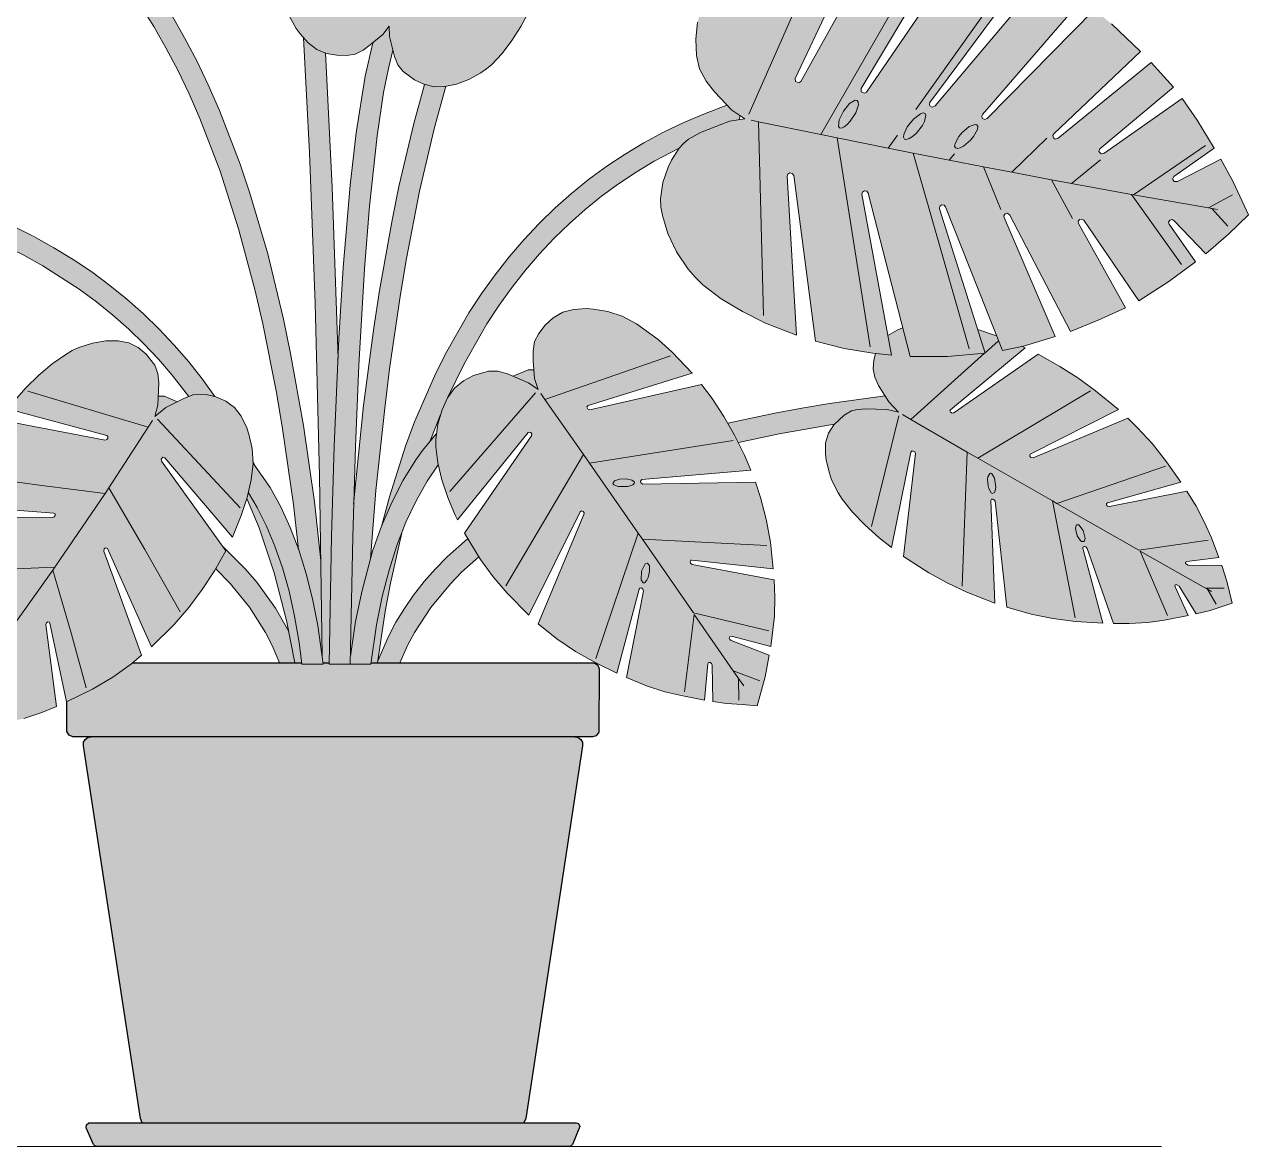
# Model space of a CAD drawing. Header units: millimetres. Extents: x -4 to 8794, y -6642 to 2653.
# Drawn here: x 463 to 1389, y 0 to 849 of the extents above; entities that cross this region are included whole.
import ezdxf

# ---------------------------------------------------------------- set-up
doc = ezdxf.new("R2010")
doc.units = ezdxf.units.MM
for name, color, linetype, lineweight, true_color in [('VEG-HOJAS', 117, 'Continuous', 18, 0x2e5e38), ('VEG-MACETA', 25, 'Continuous', 25, 0x745440), ('VEG-NERVIOS', 115, 'Continuous', 9, 0x528c5c), ('VEG-TEXTO', 47, 'Continuous', 18, 0x464646)]:
    doc.layers.add(name, color=color, linetype=linetype, lineweight=lineweight, true_color=true_color)
doc.layers.add('VEG-RELLENO', color=253, linetype='Continuous', true_color=0x96c896)

# ---------------------------------------------------------------- blocks, each defined once
blk = doc.blocks.new('VEG_Monstera_ALZADO')
at = {"layer": 'VEG-RELLENO', "true_color": 0x73ac6b}
h = blk.add_hatch(color=73, dxfattribs=at)
h.dxf.hatch_style = 1
h.paths.add_polyline_path([(131.4, 1094), (142, 1075.9), (147.2, 1065.1), (125.5, 1050.6), (124.8, 1049.7), (124.7, 1048.5), (125.5, 1047.7), (126.5, 1047.8), (149.8, 1059.4), (157.1, 1042.6), (163.1, 1024.1), (167.8, 1002.7), (170.7, 984.2), (104.7, 962.7), (103.6, 961), (104, 959.9), (105.2, 959.6), (171.6, 976.3), (172.3, 956.5), (171.6, 941.3), (168.6, 918.9), (163.8, 897.7), (159.4, 884.1), (155.5, 874), (73.7, 871), (72.6, 870.4), (72.2, 869.2), (72.6, 868.2), (73.5, 867.8), (151.6, 865.1), (142.2, 847.4), (135.4, 836.8), (127.9, 827), (120.1, 818.7), (116.1, 815.3), (111.9, 812.2), (102.8, 807.3), (93.5, 803.8), (84.6, 801.9), (76.5, 801.8), (68.8, 803.6), (61.6, 806.9), (53, 813.2), (49.1, 818.4), (46.6, 824.6), (42.7, 839.7), (42.5, 847.7), (37.7, 841.4), (28.2, 833.4), (22.8, 829.4), (16.8, 826.5), (10.4, 825.4), (3, 825.6), (-4.8, 827), (-12.2, 830), (-18.7, 834.9), (-24.9, 841.8), (-27.8, 845.8), (-32.8, 854.9), (-34.8, 859.8), (-37.6, 870.2), (-38.9, 881.9), (-38.5, 901.1), (-36.9, 914.3), (-33.7, 930.8), (30.1, 884.3), (31.5, 884.3), (32.4, 885.8), (31.9, 887), (-31.1, 940.6), (-23.3, 963.1), (-17, 976.7), (-9.5, 990.3), (3.5, 1010.1), (18.6, 1028.2), (60.1, 971), (61.8, 970.6), (62.6, 971.6), (62.4, 973.1), (24.4, 1034.1), (42.4, 1049.9), (60.4, 1063.3), (77.4, 1073.3), (93.1, 1080.5), (102.8, 1055.3), (103.6, 1054.5), (104.6, 1054.6), (105.4, 1055.5), (105.5, 1056.7), (98.9, 1083), (111.2, 1087.9)])
h.paths.add_polyline_path([(63.9, 966.6), (65.3, 961.5), (67.9, 957.7), (70.7, 955.3), (72.8, 955.3), (73.2, 956.2), (72.7, 959.4), (69.3, 965.2), (66.4, 967.5), (65.2, 967.8), (64.4, 967.5)], flags=0)
h.paths.add_polyline_path([(99.4, 960.4), (96.6, 961), (94.6, 960.8), (90.3, 959.5), (86.9, 957.5), (85.8, 955.4), (87.4, 954.2), (93.3, 954.7), (98.7, 957.6), (99.8, 959.6)], flags=0)
at = {"layer": 'VEG-RELLENO', "true_color": 0x8eb370}
h = blk.add_hatch(color=63, dxfattribs=at)
h.dxf.hatch_style = 1
h.paths.add_polyline_path([(-8.1, 370.9), (-11.7, 574.6), (-14.4, 667.8), (-17.8, 752.1), (-22.4, 838.8), (-15.5, 832.2), (-12.2, 830), (-5.7, 827.3), (-0.6, 725.7), (3.8, 596.2), (-0.5, 485.1), (-2.9, 366), (-7.5, 366)])
h.paths.add_polyline_path([(-29.1, 927.5), (-30.3, 940), (-12.8, 924.9), (-11.9, 914.8)])
h.paths.add_polyline_path([(-30.5, 942.5), (-37, 998.5), (-41.2, 1025.4), (-45.4, 1047.7), (-42.6, 1058.5), (-41.7, 1067.8), (-41.1, 1067.9), (-37.2, 1059.4), (-29, 1047.4), (-23.2, 1014.8), (-17.9, 974.7), (-26, 956.1)])
h = blk.add_hatch(color=63, dxfattribs=at)
h.dxf.hatch_style = 1
h.paths.add_polyline_path([(15.5, 484.7), (23.2, 560.5), (30.9, 619.3), (35.2, 647.4), (44.7, 700.8), (55.3, 750.5), (61.2, 774.1), (69.2, 803.4), (76.5, 801.8), (85.5, 802.1), (76.6, 770), (65.5, 722.8), (55.5, 671.8), (51, 644.9), (42.7, 588.3), (39.1, 558.6), (32.5, 496.3), (28.3, 444.6), (24.2, 430.1), (19.3, 408.8), (15.2, 386), (13.2, 371)])
h.paths.add_polyline_path([(92.3, 871.8), (98.3, 872), (109.7, 872.4), (107.5, 866.7), (90.6, 867.3)])
h.paths.add_polyline_path([(143.1, 969.3), (149, 977.3), (170.7, 984.2), (168.3, 1000.1), (177.9, 1009.8), (188.7, 1012.5), (195.5, 1015.8), (195.9, 1015.4), (196.3, 1014.9), (192.3, 1008.5), (187.8, 997.1), (176, 985), (167.8, 975.4)])
h = blk.add_hatch(color=63, dxfattribs=at)
h.dxf.hatch_style = 1
h.paths.add_polyline_path([(-26, 451.7), (-30, 485.6), (-38.1, 543), (-42.8, 570.4), (-53.1, 622.5), (-58.8, 647.3), (-71.4, 694.3), (-85.3, 737.8), (-100.7, 777.8), (-108.9, 796.5), (-117.4, 814.3), (-126.4, 831.2), (-135.6, 847.3), (-145.2, 862.5), (-155.2, 876.9), (-165.5, 890.4), (-176.1, 903), (-187, 914.7), (-198.4, 925.6), (-210, 935.7), (-226.9, 948.2), (-232.2, 957.6), (-237.3, 963.2), (-236.4, 964.7), (-229, 963.2), (-220.6, 963.3), (-200.1, 948.2), (-187.4, 937.3), (-175.5, 925.8), (-164, 913.4), (-152.9, 900.2), (-142.1, 886.1), (-131.8, 871.2), (-121.8, 855.4), (-112.3, 838.8), (-103.1, 821.3), (-94.3, 803), (-77.9, 764.1), (-62.9, 721.2), (-49.4, 675.3), (-37.5, 625.9), (-27, 573.1), (-18, 516.9), (-14.1, 487.5), (-9.1, 443.3), (-8.1, 370.9), (-11.5, 394.1), (-15.5, 414.3), (-20.3, 433.5)])
at = {"layer": 'VEG-RELLENO', "true_color": 0x669b5f}
h = blk.add_hatch(color=83, dxfattribs=at)
h.dxf.hatch_style = 1
h.paths.add_polyline_path([(673.7, 686.5), (660.5, 675.4), (636.6, 700.3), (635.1, 701.2), (633.3, 700.8), (632.3, 699.4), (632.7, 697.7), (652.6, 669.4), (632.4, 654.3), (609.7, 639.9), (568.2, 700.7), (566.6, 701.6), (564.8, 701.3), (563.8, 699.8), (564.1, 698.3), (599.7, 634.6), (579, 625.1), (558, 616.7), (512.3, 704.6), (510.5, 706), (508.7, 705.6), (507.7, 704.2), (507.9, 702.8), (546.5, 612.7), (522.4, 605.6), (506.5, 602.2), (463.6, 710.9), (462.6, 712.1), (460.8, 712.5), (459.3, 711.5), (459, 709.5), (493.5, 600.2), (464.9, 597.7), (436.7, 597.7), (405, 721.3), (403.9, 722.7), (402.1, 723.1), (400.6, 722.1), (400.3, 720.4), (422.7, 598.6), (408.4, 600.1), (386.7, 603.8), (365, 609.2), (348.6, 734.6), (347.5, 736.1), (345.7, 736.5), (344.2, 735.5), (343.8, 734.1), (350.7, 613.8), (327.3, 623), (309.9, 631.6), (293.8, 641.4), (279.9, 652), (274, 657.7), (268.8, 663.7), (259.9, 676.9), (253.3, 690.8), (249.3, 704.4), (248.2, 710.7), (247.9, 716.9), (249.6, 729.2), (253.7, 740.9), (256.2, 746.2), (261.9, 755.3), (265.2, 758.9), (269.1, 762.1), (278.1, 767.1), (300, 775.8), (311.7, 777.5), (301.7, 784.1), (288.8, 797.9), (282.3, 806), (277.3, 815.2), (275.1, 825.5), (274.6, 837.7), (275.9, 850.7), (279.6, 863.4), (282.5, 869.3), (286.1, 875), (295.5, 886.4), (301.1, 892), (313.6, 902.1), (320.5, 906.4), (327.7, 910.1), (343.3, 915.8), (360.9, 919.6), (379.6, 921.8), (403.8, 922.3), (349.7, 807.9), (349.9, 805.6), (352.4, 804.6), (354, 805.8), (418.6, 921.6), (438.9, 919.3), (449.4, 917.6), (467.2, 913.6), (399.6, 800.3), (399.6, 797.8), (402.1, 796.8), (403.6, 797.7), (480.4, 909.9), (500.9, 902.6), (511.3, 898.3), (526.7, 891.1), (451.7, 789.9), (451.4, 788.2), (451.7, 787.4), (453.3, 786.4), (455.6, 787.2), (538.2, 885.2), (551.7, 877.3), (566.4, 867.5), (491.5, 780.8), (491, 779.7), (491.3, 778), (492.9, 777), (495.1, 777.7), (576.2, 860.1), (589.1, 849.3), (611.1, 828.4), (545.4, 766.2), (544.7, 764.9), (545.1, 763.2), (546.6, 762.2), (548.7, 762.8), (619.1, 820.2), (635.9, 801.5), (580.3, 754.9), (579.5, 752.7), (581.4, 750.9), (583.2, 751.3), (642.6, 792.8), (653.9, 776.4), (666.8, 755.3), (636.4, 733.9), (635.4, 732.4), (635.5, 731.5), (636.5, 730.1), (639.1, 730.1), (671.8, 746.9), (681.2, 729.8), (692.8, 704.8)])
h.paths.add_polyline_path([(388.5, 786.4), (384.3, 780), (383, 776.8), (382.4, 771.9), (383.2, 770.7), (384.7, 770.5), (386.7, 771.4), (391.4, 775.7), (395.6, 782.1), (396.9, 785.3), (397.5, 790.2), (396.7, 791.4), (395.2, 791.6), (393.2, 790.8)], flags=0)
h.paths.add_polyline_path([(442, 779.6), (436.8, 774.4), (432.9, 768.3), (431.8, 763.5), (432.5, 762.2), (434, 761.9), (436.1, 762.5), (438.6, 764.1), (441.2, 766.4), (446, 772.4), (447.7, 775.5), (448.7, 780.3), (448, 781.5), (446.6, 781.9)], flags=0)
h.paths.add_polyline_path([(483.9, 772.9), (478.6, 769.5), (473.6, 764.2), (470.7, 758.8), (470.4, 756.8), (471, 755.5), (472.5, 755), (474.5, 755.5), (477.1, 756.8), (479.8, 758.8), (484.8, 764.2), (486.6, 767), (488, 771.6), (487.3, 772.9), (485.9, 773.3)], flags=0)
at = {"layer": 'VEG-RELLENO', "true_color": 0x8eb370}
h = blk.add_hatch(color=63, dxfattribs=at)
h.dxf.hatch_style = 1
h.paths.add_polyline_path([(-2.9, 365), (0.2, 507.8), (3.5, 591.9), (7.8, 665), (13, 727.3), (17.5, 766.7), (20.8, 789.6), (24.4, 809.8), (28.2, 827.3), (30.2, 835), (37.7, 841.4), (42.4, 847.6), (42.7, 839.7), (45.3, 829.3), (41.9, 815.6), (38.3, 797.3), (31.8, 752.3), (26.2, 696.2), (21.5, 628.9), (18.6, 571.2), (16.2, 507.3), (13.1, 365)])
h = blk.add_hatch(color=63, dxfattribs=at)
h.dxf.hatch_style = 1
h.paths.add_polyline_path([(36.7, 469.1), (48.5, 510.9), (54.9, 530), (68.9, 565.8), (84.9, 599.4), (93.8, 615.6), (102.8, 630.7), (112.5, 645.4), (122.8, 659.8), (133.2, 673), (144.3, 685.9), (155.9, 698.2), (167.9, 709.9), (180.7, 721.3), (193.6, 731.7), (207.1, 741.6), (221, 750.8), (235.1, 759.2), (250.2, 767.4), (265.5, 774.7), (281.3, 781.5), (297.9, 787.7), (303.5, 782.7), (308, 779.9), (307.4, 776.9), (302.2, 776.3), (297.5, 775), (282.7, 769.1), (273.5, 764.8), (265.2, 758.9), (261.9, 755.2), (243.1, 745.4), (229.4, 737.1), (216.1, 728.3), (203.2, 718.9), (190.8, 708.9), (178.9, 698.3), (167.4, 687.2), (156.3, 675.4), (145.7, 663), (135.5, 650), (125.8, 636.5), (107.6, 607.5), (99.2, 592.1), (84.5, 562.1), (73.4, 533.8), (62.7, 519.5), (53.2, 504.1), (44.4, 487.3)])
h.paths.add_polyline_path([(47.8, 447.2), (39.5, 404.8), (33.7, 366), (28.7, 366), (32.9, 394.6), (37.2, 416), (45.3, 445.6), (52, 464.3)])
h = blk.add_hatch(color=63, dxfattribs=at)
h.dxf.hatch_style = 1
h.paths.add_polyline_path([(-39.7, 416.3), (-50.1, 451.4), (-56, 468.1), (-65.1, 490.3), (-64, 494.5), (-57.4, 483.5), (-50.3, 469.4), (-43.9, 454.2), (-38.3, 437.8), (-33.3, 420.1), (-29.1, 401.3), (-25.7, 381.3), (-23.6, 366), (-29, 366), (-35.3, 398)])
h.paths.add_polyline_path([(-109.3, 567.6), (-121.6, 583.5), (-132.1, 595.6), (-143.1, 607.2), (-154.5, 618.3), (-166.5, 628.9), (-179, 639), (-192, 648.6), (-205.5, 657.7), (-234, 674.3), (-249, 681.9), (-264.6, 689), (-295.1, 700.8), (-299.7, 704.4), (-308.5, 708.8), (-327.4, 715.4), (-331.9, 716.4), (-337.3, 716.7), (-338, 719.2), (-331.8, 723.5), (-327.8, 727.7), (-292.2, 716.8), (-258.4, 703.7), (-242, 696.3), (-211.5, 680.1), (-196.7, 671), (-182.6, 661.6), (-169, 651.5), (-156, 641), (-143.5, 629.9), (-131.5, 618.3), (-120.1, 606.2), (-109.2, 593.6), (-99, 580.7), (-89.5, 567.5), (-99.4, 569.4), (-102.8, 569.3)])
at = {"layer": 'VEG-RELLENO', "true_color": 0x73ac6b}
h = blk.add_hatch(color=73, dxfattribs=at)
h.dxf.hatch_style = 1
h.paths.add_polyline_path([(305.9, 334.5), (287.5, 336.7), (286.8, 364.2), (286.4, 365.4), (285.3, 366.2), (284.2, 366.1), (283.6, 365.1), (281, 337.8), (264.6, 340.9), (251.2, 344.1), (237.2, 348.6), (222.2, 354.7), (234.9, 420.2), (234.5, 421.7), (233.5, 422.6), (232.3, 422.4), (231.8, 421.6), (214.7, 358), (198.8, 365.9), (183.4, 374.6), (169.4, 384.2), (155.3, 395.5), (189.9, 478.2), (190, 479.4), (189.2, 480.5), (188, 480.9), (187.1, 480.2), (148.1, 402), (131.7, 418.5), (121.2, 431), (111.6, 444.1), (99.4, 464), (150.3, 537.6), (150.5, 539), (149.7, 540.2), (148.5, 540.5), (147.7, 540.1), (94.3, 474), (92.5, 477.7), (86.9, 490.9), (82.3, 504.3), (79.2, 517.3), (77.8, 529.4), (77.9, 535.2), (79.4, 546.6), (82.5, 557.3), (86.7, 566.4), (91.9, 573.7), (98.7, 579.3), (106.4, 583.3), (117.7, 586.6), (124.8, 586.5), (132, 584.6), (148, 577.8), (155.2, 572.6), (152.6, 581.1), (151.5, 594.5), (151.5, 601.8), (152.6, 608.9), (155.7, 615.1), (160.5, 621.3), (166.6, 626.9), (173.8, 631.1), (182, 633.3), (191.8, 633.9), (197.1, 633.6), (208, 631.8), (218.8, 628.2), (229.6, 622.5), (246, 610.6), (256.7, 601), (271.9, 585), (193, 560.7), (192.1, 559.5), (193, 557.7), (194.4, 557.4), (278.9, 576.5), (286.8, 566), (295.8, 552.4), (303.9, 538.2), (311.3, 523.1), (316.2, 511.7), (233.6, 504.5), (232.6, 503.3), (232.9, 502), (234.5, 501.1), (319.6, 502.6), (323.5, 491), (327.9, 474.6), (331, 457.3), (333.2, 437), (271.6, 443.7), (270.7, 443.5), (270.2, 442.5), (270.5, 441.2), (271.8, 440.4), (333.8, 428.8), (334.4, 415.7), (334.1, 401.3), (331.2, 378.3), (301.5, 386), (299.9, 385.5), (299.9, 384.2), (301.2, 382.8), (330.1, 371.6), (327.1, 355.3), (321, 333.5)])
h.paths.add_polyline_path([(224.2, 504.8), (216.8, 504.9), (212.9, 503.5), (211.8, 501.6), (212.4, 500.7), (215.8, 499.3), (220.7, 499), (225.4, 499.8), (228, 501.5), (228.1, 502.5), (226.2, 504.2)], flags=0)
h.paths.add_polyline_path([(236.6, 427.1), (238.5, 430.4), (239.5, 435), (239.4, 439.2), (238, 441.4), (237.1, 441.5), (235.1, 439.4), (233.1, 432.8), (233.3, 428.6), (233.8, 427.2), (234.6, 426.4), (235.6, 426.4)], flags=0)
at = {"layer": 'VEG-RELLENO', "true_color": 0x5f9058}
h = blk.add_hatch(color=83, dxfattribs=at)
h.dxf.hatch_style = 1
h.paths.add_polyline_path([(667.2, 406.7), (653.1, 402.9), (640.2, 423.9), (638, 425.1), (637.1, 424.6), (637.2, 423.5), (647, 401.7), (629.3, 398.2), (616.5, 396.4), (602.6, 395.6), (590.5, 395.6), (570.6, 452.5), (569.6, 453.7), (568.3, 454), (567.4, 453.5), (567.4, 452.6), (582.6, 395.9), (561.8, 397.2), (544.7, 399.5), (528.3, 402.8), (510, 408), (501.1, 488.1), (500.6, 489.1), (499.4, 489.8), (498.2, 489.7), (497.7, 488.8), (500.7, 411.1), (480.1, 419.2), (465.3, 426.2), (451, 434), (431.7, 446.4), (440.7, 524.2), (440.2, 525.5), (439, 526.2), (437.8, 526.1), (437.3, 525.4), (422.7, 453.1), (413.4, 460.5), (402.7, 470.1), (393.2, 479.9), (385.4, 489.7), (382.2, 494.6), (379.6, 499.4), (375.6, 509.5), (373.3, 519.3), (372.6, 528.4), (373.6, 536.1), (376.8, 542.9), (381.4, 548.8), (389.5, 555.2), (395.6, 557.4), (402.6, 558), (419.3, 557.5), (427.8, 555.5), (421.8, 561.8), (414.7, 572.8), (411.2, 578.9), (409, 585.3), (408.8, 591.5), (410.6, 599.8), (422.7, 598.6), (419.9, 613.6), (426.8, 617.6), (431, 619.4), (436.7, 597.7), (464.9, 597.7), (493.5, 600.2), (487.9, 618), (502, 613.3), (506.5, 602.2), (521.3, 605.4), (523.7, 604.3), (467.2, 557.3), (466.9, 556), (468.5, 554.8), (469.8, 555), (533.6, 599.4), (550.1, 590.2), (563.7, 581.5), (577.1, 571.8), (590.2, 561.1), (594.4, 557.5), (527.6, 523.7), (527.2, 522.3), (528.1, 521.3), (529.9, 521.1), (601.5, 551), (608.9, 543.8), (620.2, 531.6), (630.8, 518.1), (641.7, 502.6), (586, 486.9), (585.3, 486.4), (585.3, 485.4), (586.2, 484.4), (587.7, 484.1), (646.1, 495.9), (653.1, 484.4), (659.6, 472.2), (664.7, 460.5), (670.3, 445.5), (646, 442.6), (645.1, 442.1), (645.1, 441), (647.2, 439.8), (672.5, 439.6), (676.3, 427.7), (680.4, 411)])
h.paths.add_polyline_path([(501.3, 496.6), (501.5, 501), (500.6, 505.6), (498.9, 508.7), (497.9, 509.3), (497, 509.1), (495.6, 506.6), (495.3, 504.6), (496.3, 497.7), (497.1, 495.8), (499, 494), (499.9, 494.2)], flags=0)
h.paths.add_polyline_path([(568.8, 458.7), (568.9, 461.9), (566.6, 467.9), (564.4, 470.4), (562.6, 470.4), (561.8, 468.1), (562, 466.2), (563.2, 462.1), (566.5, 457.8), (567.5, 457.5)], flags=0)
at = {"layer": 'VEG-RELLENO', "true_color": 0x73ac6b}
h = blk.add_hatch(color=73, dxfattribs=at)
h.dxf.hatch_style = 1
h.paths.add_polyline_path([(-301.6, 314.1), (-305.7, 335.5), (-306.9, 345.3), (-282.6, 354.5), (-281.6, 355.3), (-281.2, 356.5), (-281.7, 357.5), (-282.8, 357.7), (-307.5, 351.9), (-309.4, 380.4), (-309, 394.4), (-307.2, 412.6), (-245.4, 422.3), (-244.1, 423.1), (-243.7, 424.4), (-244.2, 425.4), (-245.1, 425.6), (-306.1, 420.7), (-303.9, 434.5), (-300.4, 451.1), (-295.9, 466.9), (-292.6, 476.3), (-212.1, 475.9), (-211, 476.3), (-210.2, 477.4), (-210.3, 478.6), (-211.2, 479.2), (-289.2, 485.1), (-280.3, 505.2), (-269, 526.2), (-260.5, 539.4), (-253, 549.8), (-172.4, 534.5), (-171.1, 534.9), (-170.3, 536), (-170.5, 537.2), (-171.2, 537.8), (-246.4, 558.2), (-232.5, 574), (-222.6, 583.6), (-212.4, 592.2), (-202.3, 599.3), (-197.3, 602.1), (-192.3, 604.4), (-182, 607.7), (-171.8, 609.4), (-162.5, 609.5), (-154.5, 608), (-147.5, 604.5), (-141.4, 599.5), (-134.8, 591.1), (-132.5, 584.8), (-131.9, 577.7), (-132.5, 560.8), (-134.8, 552.4), (-126.4, 559), (-113, 566), (-106.2, 568.6), (-102.8, 569.3), (-96, 569), (-88.6, 567.2), (-81.2, 564), (-74.6, 559.1), (-69.5, 552.5), (-65.3, 543.8), (-63.6, 538.9), (-61.2, 528.1), (-60.5, 516.6), (-61.9, 504.3), (-64.9, 491), (-69.4, 477.3), (-76.1, 461), (-127.3, 521.1), (-128.7, 521.5), (-130, 520), (-129.8, 518.6), (-81.2, 450.6), (-89.7, 435.4), (-103.9, 414.5), (-114.5, 401.5), (-126.3, 388.7), (-137.3, 378.1), (-170.6, 452.3), (-172.1, 452.9), (-173.2, 452.1), (-173.5, 450.3), (-144.8, 371.6), (-152.6, 365.2), (-166.7, 355.2), (-182, 346.1), (-201.6, 336.3), (-214.2, 395.9), (-214.6, 396.7), (-215.7, 396.9), (-216.8, 396.1), (-217.2, 394.8), (-209.2, 332.9), (-220.3, 328.3), (-234, 323.8), (-247.1, 320.6), (-260.6, 318.1), (-261.8, 345.8), (-262.3, 346.8), (-263.4, 347), (-264.5, 346.2), (-264.9, 345), (-267.3, 317), (-279.4, 315.3)])
at = {"layer": 'VEG-RELLENO', "true_color": 0x8eb370}
h = blk.add_hatch(color=63, dxfattribs=at)
h.dxf.hatch_style = 1
h.paths.add_polyline_path([(13.2, 371), (19.3, 408.6), (24.2, 430.3), (33.3, 460.1), (40.5, 478.5), (48.6, 495.7), (57.6, 511.7), (67.6, 526.4), (78.3, 539.5), (77.8, 529.4), (79.6, 515.6), (71.3, 503.4), (62.9, 488.5), (55.2, 472.3), (48.4, 454.8), (42.4, 436.1), (37.2, 416), (32.9, 394.6), (28.5, 365), (13.1, 365)])
h.paths.add_polyline_path([(136.4, 582.9), (147.7, 587.7), (152.1, 587.7), (152.6, 581.1), (154.9, 573.7), (154.3, 573.2), (146.3, 578.7)])
h = blk.add_hatch(color=63, dxfattribs=at)
h.dxf.hatch_style = 1
h.paths.add_polyline_path([(-27.3, 391.5), (-33.3, 420.1), (-41, 446.1), (-50.3, 469.4), (-57.4, 483.5), (-64, 494.5), (-61.9, 504.3), (-60.6, 517.3), (-47.6, 498.5), (-39.6, 484), (-32.3, 468.3), (-25.9, 451.5), (-20.3, 433.3), (-15.5, 414.3), (-11.5, 394.1), (-7.4, 365), (-23.5, 365)])
h.paths.add_polyline_path([(-134.5, 553.4), (-132.5, 560.8), (-132.2, 567.7), (-127.6, 567.6), (-118, 563.5), (-126.4, 559), (-133.9, 553)])
h = blk.add_hatch(color=63, dxfattribs=at)
h.dxf.hatch_style = 1
h.paths.add_polyline_path([(41.9, 385.9), (47.6, 396.6), (54, 407.1), (61, 417.2), (68.7, 427), (86, 445.7), (101.8, 459.8), (110.3, 446.1), (97.3, 434.4), (88.9, 425.8), (74, 407.9), (61.6, 388.9), (56.3, 379), (50.5, 366), (33.7, 366), (36.8, 374.8)])
h.paths.add_polyline_path([(314.8, 550.8), (354.7, 558.6), (375.6, 562), (417.9, 567.8), (421.8, 561.8), (427.1, 556.3), (426.8, 555.7), (417.4, 557.7), (402.6, 558), (395.6, 557.4), (392.4, 556.5), (386.8, 553.4), (379.3, 546.4), (337.5, 539.1), (306.8, 532.6), (298.9, 547.2)])
h = blk.add_hatch(color=63, dxfattribs=at)
h.dxf.hatch_style = 1
h.paths.add_polyline_path([(-51.2, 388.9), (-63.3, 408), (-70.3, 417.1), (-77.8, 425.9), (-88.7, 437.1), (-81.2, 450.6), (-84.2, 454.8), (-74.5, 445.7), (-58, 427.3), (-50.5, 417.5), (-43.4, 407), (-33.5, 389.5), (-29, 366), (-40.5, 366), (-46.1, 379)])
h.paths.add_polyline_path([(-282.9, 531), (-319.7, 539.1), (-361.6, 546.5), (-368.3, 552.5), (-371.2, 554.1), (-377.8, 556), (-375.9, 556.7), (-375.1, 564.7), (-362.3, 562.8), (-362.3, 562.2), (-361.2, 562.7), (-356.5, 562), (-316.5, 554.8), (-279.1, 546.5), (-259.1, 541.3), (-268.3, 527.2)])
at = {"layer": 'VEG-RELLENO', "true_color": 0xd0845f}
h = blk.add_hatch(color=33, dxfattribs=at)
h.dxf.hatch_style = 1
h.paths.add_polyline_path([(201.4, 314.5), (200.8, 312.6), (199.6, 311.1), (196.4, 310), (-196.9, 310), (-199.6, 311.1), (-201.3, 314), (-201.4, 336.4), (-189.9, 341.9), (-174.2, 350.5), (-159.5, 360.1), (-151.6, 366), (-23.6, 366), (-23.5, 365), (-7.4, 365), (-7.5, 366), (-2.9, 366), (-2.9, 365), (28.5, 365), (28.7, 366), (196.9, 366), (199.9, 364.5), (201.4, 361.5)])
at = {"layer": 'VEG-RELLENO', "true_color": 0xe08e66}
h = blk.add_hatch(color=11, dxfattribs=at)
h.dxf.hatch_style = 1
h.paths.add_polyline_path([(-144.6, 18.3), (-145.8, 21.1), (-188.9, 303.1), (-188.7, 305.9), (-186.7, 308.7), (-183, 310), (183, 310), (185.3, 309.6), (187.6, 307.9), (188.7, 305.9), (188.9, 303.1), (145.8, 21.1), (144.3, 18)])
at = {"layer": 'VEG-RELLENO', "true_color": 0xce835e}
h = blk.add_hatch(color=33, dxfattribs=at)
h.dxf.hatch_style = 1
h.paths.add_polyline_path([(-178.8, 0), (-181.2, 1.5), (-186.7, 14.1), (-186.5, 16.4), (-184.8, 17.9), (183.9, 18), (185.8, 17.3), (186.9, 15.2), (181.2, 1.5), (180.2, 0.5), (178.6, 0)])
at = {"layer": 'VEG-HOJAS'}
for points in [[(151.6, 865.1), (142.2, 847.4), (135.4, 836.8), (127.9, 827), (120.1, 818.7), (116.1, 815.3), (111.9, 812.2), (102.8, 807.3), (93.5, 803.8), (84.6, 801.9), (76.5, 801.8), (68.8, 803.6), (61.6, 806.9), (53, 813.2), (49.1, 818.4), (46.6, 824.6), (42.7, 839.7), (42.5, 847.7), (37.7, 841.4), (28.2, 833.4), (22.8, 829.4), (16.8, 826.5), (10.4, 825.4), (3, 825.6), (-4.8, 827), (-12.2, 830), (-18.7, 834.9), (-24.9, 841.8), (-27.8, 845.8), (-32.8, 854.9)], [(-220.6, 963.3), (-212.4, 957.7), (-199.7, 948), (-187.4, 937.3), (-175.8, 926.1), (-164, 913.4), (-152.9, 900.2), (-142.3, 886.4), (-131.8, 871.2), (-121.8, 855.4), (-112.3, 838.8), (-103.1, 821.3), (-94.4, 803.3), (-85.9, 783.8), (-70.2, 743.2), (-62.9, 721.2), (-49.4, 675.3), (-37.5, 626), (-32.1, 599.9), (-22.3, 545.4), (-14.1, 487.7), (-9.1, 443.3)], [(-26, 451.7), (-30, 485.6), (-38.1, 543), (-42.8, 570.4), (-53.1, 622.5), (-58.8, 647.3), (-71.4, 694.3), (-85.3, 737.8), (-100.7, 777.8), (-108.9, 796.5), (-117.4, 814.3), (-126.4, 831.2), (-135.6, 847.3), (-145.2, 862.5), (-155.2, 876.9), (-165.5, 890.4), (-176.1, 903), (-187, 914.7), (-198.4, 925.6), (-210, 935.7), (-226.9, 948.2)], [(403.8, 922.3), (349.7, 807.9), (349.9, 805.6), (352.4, 804.6), (354, 805.8), (418.6, 921.6)], [(467.2, 913.6), (399.6, 800.3), (399.6, 797.8), (402.1, 796.8), (403.6, 797.7), (480.4, 909.9)], [(526.7, 891.1), (451.7, 789.9), (451.4, 788.2), (451.7, 787.4), (453.3, 786.4), (455.6, 787.2), (538.2, 885.2)], [(566.4, 867.5), (491.5, 780.8), (491, 779.7), (491.3, 778), (492.9, 777), (495.1, 777.7), (576.2, 860.1)], [(589.1, 849.3), (611.1, 828.4), (545.4, 766.2), (544.7, 764.9), (545.1, 763.2), (546.6, 762.2), (548.7, 762.8), (619.1, 820.2), (635.9, 801.5), (580.3, 754.9), (579.5, 752.7), (581.4, 750.9), (583.2, 751.3), (642.6, 792.8), (653.9, 776.4), (666.8, 755.3), (636.4, 733.9), (635.4, 732.4), (635.5, 731.5), (636.5, 730.1), (639.1, 730.1), (671.8, 746.9), (681.2, 729.8), (692.8, 704.8), (677.7, 690.2), (660.5, 675.4), (636.6, 700.3), (635.1, 701.2), (633.3, 700.8), (632.3, 699.4), (632.7, 697.7), (652.6, 669.4), (632.4, 654.3), (609.7, 639.9), (568.2, 700.7), (566.6, 701.6), (564.8, 701.3), (563.8, 699.8), (564.1, 698.3), (599.7, 634.6), (579, 625.1), (558, 616.7), (512.3, 704.6), (510.5, 706), (508.7, 705.6), (507.7, 704.2), (507.9, 702.8), (546.5, 612.7), (522.4, 605.6), (506.5, 602.2), (463.6, 710.9), (462.6, 712.1), (460.8, 712.5), (459.3, 711.5), (459, 709.5), (493.5, 600.2), (464.9, 597.7), (436.7, 597.7), (405, 721.3), (403.9, 722.7), (402.1, 723.1), (400.6, 722.1), (400.3, 720.4), (422.7, 598.6), (408.4, 600.1), (386.7, 603.8), (365, 609.2), (348.6, 734.6), (347.5, 736.1), (345.7, 736.5), (344.2, 735.5), (343.8, 734.1), (350.7, 613.8), (327.3, 623), (309.9, 631.6), (293.8, 641.4), (279.9, 652), (274, 657.7), (268.8, 663.7), (259.9, 676.9), (253.3, 690.8), (249.3, 704.4), (248.2, 710.7), (247.9, 716.9), (249.6, 729.2), (253.7, 740.9), (256.2, 746.2), (261.9, 755.3), (265.2, 758.9), (269.1, 762.1), (278.1, 767.1), (300, 775.8), (311.7, 777.5), (301.7, 784.1), (288.8, 797.9), (282.3, 806), (277.3, 815.2), (275.1, 825.5), (274.6, 837.7), (275.9, 850.7)], [(-8.1, 370.9), (-10.2, 507.4), (-13.4, 637.8), (-17.8, 752.1), (-22.4, 838.8)], [(45.3, 829.3), (41.9, 815.6), (38.3, 797.3), (33.4, 764.6), (27.5, 711.3), (23.8, 663.9), (19.5, 591.2), (17, 529.3), (14.9, 461.3), (13.1, 365), (-2.9, 365), (-1.1, 461.7), (1, 529.9), (4.5, 611.2), (7.8, 665.1), (13, 727.2), (17.5, 766.8), (24.4, 809.8), (30.2, 835)], [(-5.7, 827.3), (-0.6, 725.7), (3.8, 596.2)], [(15.6, 485.9), (23.2, 560.5), (30.9, 619.3), (35.2, 647.5), (44.7, 700.8), (49.9, 726.2), (61.1, 774), (69.2, 803.4)], [(85.5, 802.1), (76.6, 770), (65.5, 722.8), (55.5, 671.8), (51, 644.9), (42.7, 588.3), (39.1, 558.6), (32.5, 496.3), (28.3, 444.6)], [(36.7, 469.1), (42.7, 491.6), (54.8, 529.8), (61.7, 548.3), (76.7, 582.9), (85.1, 599.7), (102.8, 630.7), (112.7, 645.7), (122.6, 659.5), (133.2, 673), (144.3, 685.9), (155.9, 698.2), (168.1, 710.2), (180.4, 721), (193.3, 731.5), (207.1, 741.6), (221, 750.8), (235.1, 759.2), (250.2, 767.4), (265.5, 774.7), (281, 781.3), (298.1, 787.8)], [(308, 779.9), (307.4, 776.9)], [(261.9, 755.2), (243.1, 745.4), (229.4, 737.1), (216.1, 728.3), (203.2, 718.9), (190.8, 708.9), (178.9, 698.3), (167.4, 687.2), (156.3, 675.4), (145.7, 663), (135.5, 650), (125.8, 636.5), (116.5, 622.3), (99.2, 592.1), (87, 566.9)], [(-327.8, 727.7), (-291.9, 716.7), (-258.1, 703.6), (-242, 696.3), (-226.4, 688.4), (-211.3, 680), (-196.7, 671), (-182.6, 661.6), (-169, 651.5), (-156, 641), (-143.5, 629.9), (-131.5, 618.3), (-120.1, 606.2), (-109.2, 593.6), (-99, 580.7), (-89.5, 567.5)], [(-109.3, 567.6), (-121.6, 583.5), (-132.1, 595.6), (-143.1, 607.2), (-154.5, 618.3), (-166.5, 628.9), (-179, 639), (-192, 648.6), (-219.5, 666.2), (-234, 674.3), (-264.6, 689), (-295.1, 700.8)], [(419.9, 613.6), (426.8, 617.6), (431, 619.4)], [(487.9, 618), (502, 613.3)], [(-292.6, 476.3), (-212.1, 475.9), (-211, 476.3), (-210.2, 477.4), (-210.3, 478.6), (-211.2, 479.2), (-289.2, 485.1)], [(-253, 549.8), (-172.4, 534.5), (-171.1, 534.9), (-170.3, 536), (-170.5, 537.2), (-171.2, 537.8), (-246.4, 558.2), (-232.5, 574), (-222.6, 583.6), (-212.4, 592.2), (-202.3, 599.3), (-197.3, 602.1), (-192.3, 604.4), (-182, 607.7), (-171.8, 609.4), (-162.5, 609.5), (-154.5, 608), (-147.5, 604.5), (-141.4, 599.5), (-134.8, 591.1), (-132.5, 584.8), (-131.9, 577.7), (-132.5, 560.8), (-134.8, 552.4), (-126.4, 559), (-113, 566), (-106.2, 568.6), (-102.8, 569.3), (-96, 569), (-88.6, 567.2), (-81.2, 564), (-74.6, 559.1), (-69.5, 552.5), (-65.3, 543.8), (-63.6, 538.9), (-61.2, 528.1), (-60.5, 516.6), (-61.9, 504.3), (-64.9, 491), (-69.4, 477.3), (-76.1, 461), (-127.3, 521.1), (-128.7, 521.5), (-130, 520), (-129.8, 518.6), (-81.2, 450.6), (-89.7, 435.4), (-98.9, 421.4), (-109.1, 407.9), (-120.3, 395), (-137.3, 378.1), (-170.6, 452.3), (-172.1, 452.9), (-173.2, 452.1), (-173.5, 450.3), (-144.8, 371.6), (-152.6, 365.2), (-166.7, 355.2), (-182, 346.1), (-201.6, 336.3), (-214.2, 395.9), (-214.6, 396.7), (-215.7, 396.9), (-216.8, 396.1), (-217.2, 394.8), (-209.2, 332.9), (-220.3, 328.3), (-234, 323.8)], [(521.3, 605.4), (523.7, 604.3), (467.2, 557.3), (466.8, 556.6), (467.3, 555.5), (468.5, 554.8), (469.8, 555), (533.6, 599.4), (550.1, 590.2), (563.7, 581.5), (577.1, 571.8), (594.4, 557.5), (527.6, 523.7), (527.2, 522.3), (528.1, 521.3), (529.9, 521.1), (601.5, 551), (608.9, 543.8), (620.2, 531.6), (630.8, 518.1), (641.7, 502.6), (586, 486.9), (585.3, 486.4), (585.3, 485.4), (586.2, 484.4), (587.7, 484.1), (646.1, 495.9), (653.1, 484.4), (659.6, 472.2), (664.7, 460.5), (670.3, 445.5), (646, 442.6), (645.1, 442.1), (645.1, 441), (647.2, 439.8), (672.5, 439.6), (676.3, 427.7), (680.4, 411), (663.8, 405.6), (653.1, 402.9), (640.2, 423.9), (638, 425.1), (637.1, 424.6), (637.2, 423.5), (647, 401.7), (629.3, 398.2), (616.5, 396.4), (602.6, 395.6), (590.5, 395.6), (570.6, 452.5), (569.6, 453.7), (568.3, 454), (567.4, 453.5), (567.4, 452.6), (582.6, 395.9), (561.8, 397.2), (544.7, 399.5), (528.3, 402.8), (510, 408), (501.1, 488.1), (500.6, 489.1), (499.4, 489.8), (498.2, 489.7), (497.7, 488.8), (500.7, 411.1), (480.1, 419.2), (465.3, 426.2), (451, 434), (431.7, 446.4), (440.7, 524.2), (440.2, 525.5), (438.3, 526.2), (437.3, 525.4), (422.7, 453.1), (413.4, 460.5), (402.7, 470.1), (393.2, 479.9), (385.4, 489.7), (382.2, 494.6), (377.3, 504.4), (375.6, 509.5), (373.3, 519.3), (372.7, 524), (372.8, 532.4), (375, 539.6), (379, 546), (386.8, 553.4), (392.4, 556.5), (395.6, 557.4), (402.6, 558), (419.3, 557.5), (427.8, 555.5), (420.7, 563.3), (412.9, 575.8), (409.9, 582.1), (408.7, 588.4), (409.3, 594.9), (410.6, 599.8)], [(136.4, 582.9), (147.7, 587.7), (152.1, 587.7)], [(-132.2, 567.7), (-127.6, 567.6), (-118, 563.5)], [(298.9, 547.2), (334.4, 554.8), (354.7, 558.6), (375.6, 562), (417.9, 567.8)], [(81.5, 554.2), (73.4, 533.8)], [(13.2, 371), (17.1, 397.3), (21.7, 419.7), (30, 450.4), (36.8, 469.4), (44.4, 487.3), (53.2, 504.1), (62.7, 519.5), (67.8, 526.6), (78.3, 539.5)], [(379.3, 546.4), (337.5, 539.1), (306.8, 532.6)], [(-60.6, 517.3), (-47.6, 498.5), (-39.6, 484), (-32.3, 468.3), (-25.9, 451.5), (-20.3, 433.3), (-15.5, 414.3), (-11.5, 394.1), (-7.4, 365), (-23.5, 365), (-25.7, 381.3), (-29.1, 401.3), (-33.3, 420.1), (-38.3, 437.8), (-43.9, 454.2), (-50.3, 469.4), (-57.4, 483.5), (-64, 494.5)], [(-60.6, 518.4), (-59.1, 515.3)], [(79.6, 515.6), (71.3, 503.4), (62.9, 488.5), (55.2, 472.3), (48.4, 454.8), (42.4, 436.1), (37.2, 416), (32.9, 394.6), (28.5, 365), (13.1, 365)], [(-29, 366), (-35.3, 398), (-44.6, 434.1), (-56, 468.1), (-65.1, 490.3)], [(52, 464.3), (43.4, 426.3), (39.5, 404.8), (33.7, 366)], [(-84.2, 454.8), (-66.1, 436.8), (-57.7, 426.9), (-43.6, 407.4), (-33.5, 389.5)], [(33.9, 367.5), (41.9, 385.9), (47.6, 396.6), (54, 407.1), (61, 417.2), (69, 427.4), (77.3, 436.9), (86.3, 446), (101.8, 459.8)], [(110.3, 446.1), (97.3, 434.4), (88.9, 425.8), (74, 407.9), (61.6, 388.9), (56.3, 379), (50.5, 366)], [(-40.5, 366), (-46.1, 379), (-51.2, 388.9), (-63.3, 408), (-77.8, 425.9), (-88.7, 437.1)]]:
    blk.add_lwpolyline(points, dxfattribs=at)
for points in [[(390.9, 789), (386.2, 783.3), (383, 776.8), (382.4, 771.9), (383.2, 770.7), (384.7, 770.5), (386.7, 771.4), (389, 773.1), (391.4, 775.7), (395.6, 782.1), (397.6, 788.1), (397.5, 790.2), (396.7, 791.4), (395.2, 791.6)], [(444.5, 781.2), (439.4, 777.3), (434.6, 771.3), (431.9, 765.6), (431.8, 763.5), (432.5, 762.2), (434, 761.9), (436.1, 762.5), (438.6, 764.1), (441.2, 766.4), (446, 772.4), (447.7, 775.5), (448.7, 780.3), (448, 781.5), (446.6, 781.9)], [(485.9, 773.3), (481.3, 771.6), (475.9, 767), (473.6, 764.2), (470.7, 758.8), (470.4, 756.8), (471, 755.5), (472.5, 755), (474.5, 755.5), (477.1, 756.8), (482.5, 761.3), (484.8, 764.2), (487.7, 769.5), (488, 771.6), (487.3, 772.9)], [(309.6, 334.3), (297.8, 335.2), (287.5, 336.7), (286.8, 364.2), (286.4, 365.4), (285.3, 366.2), (284.2, 366.1), (283.6, 365.1), (281, 337.8), (264.6, 340.9), (251.2, 344.1), (237.2, 348.6), (222.2, 354.7), (234.9, 420.2), (234.5, 421.7), (233.5, 422.6), (232.3, 422.4), (231.8, 421.6), (214.7, 358), (198.8, 365.9), (183.4, 374.6), (169.4, 384.2), (155.3, 395.5), (189.9, 478.2), (190, 479.4), (189.2, 480.5), (188, 480.9), (187.1, 480.2), (148.1, 402), (131.7, 418.5), (121.2, 431), (111.6, 444.1), (99.4, 464), (150.3, 537.6), (150.5, 539), (149.7, 540.2), (148.5, 540.5), (147.7, 540.1), (94.3, 474), (92.5, 477.7), (86.9, 490.9), (82.3, 504.3), (79.2, 517.3), (77.8, 529.4), (77.9, 535.2), (79.4, 546.6), (82.5, 557.3), (86.7, 566.4), (91.9, 573.7), (98.7, 579.3), (106.4, 583.3), (117.7, 586.6), (124.8, 586.5), (132, 584.6), (148, 577.8), (155.2, 572.6), (152.6, 581.1), (151.5, 594.5), (151.5, 601.8), (152.6, 608.9), (155.7, 615.1), (160.5, 621.3), (166.6, 626.9), (173.8, 631.1), (182, 633.3), (191.8, 633.9), (197.1, 633.6), (208, 631.8), (218.8, 628.2), (229.6, 622.5), (246, 610.6), (256.7, 601), (271.9, 585), (193, 560.7), (192.1, 559.5), (193, 557.7), (194.4, 557.4), (278.9, 576.5), (286.8, 566), (295.8, 552.4), (303.9, 538.2), (311.3, 523.1), (316.2, 511.7), (233.6, 504.5), (232.6, 503.3), (232.9, 502), (234.5, 501.1), (319.6, 502.6), (323.5, 491), (327.9, 474.6), (331, 457.3), (333.2, 437), (271.6, 443.7), (270.7, 443.5), (270.2, 442.5), (270.5, 441.2), (271.8, 440.4), (333.8, 428.8), (334.4, 415.7), (334.1, 401.3), (331.2, 378.3), (301.5, 386), (300.3, 385.9), (299.8, 384.9), (300.2, 383.6), (301.2, 382.8), (330.1, 371.6), (327.1, 355.3), (321, 333.5)], [(226.2, 504.2), (221.8, 505.1), (216.8, 504.9), (212.9, 503.5), (211.8, 501.6), (212.4, 500.7), (215.8, 499.3), (223.2, 499.2), (227, 500.6), (228, 501.5), (228.1, 502.5), (227.5, 503.4)], [(500.7, 495.1), (501.5, 498.7), (500.6, 505.6), (498.9, 508.7), (497.9, 509.3), (497, 509.1), (495.6, 506.6), (495.3, 504.6), (495.7, 499.9), (496.3, 497.7), (498, 494.6), (499, 494)], [(568.3, 457.7), (569.1, 460.1), (567.6, 466), (564.4, 470.4), (562.6, 470.4), (561.8, 468.1), (562, 466.2), (563.2, 462.1), (565.3, 458.8), (566.5, 457.8)], [(235.6, 426.4), (237.6, 428.5), (238.5, 430.4), (239.5, 435), (239.4, 439.2), (238, 441.4), (236.1, 440.8), (233.5, 435.2), (233.3, 428.6), (234.6, 426.4)]]:
    blk.add_lwpolyline(points, close=True, dxfattribs=at)
at = {"layer": 'VEG-MACETA'}
for points in [[(28.7, 366), (197.9, 365.8), (200.3, 364.2), (201.4, 361.5), (201.2, 313.5), (199.2, 310.8), (196.4, 310), (-196.9, 310), (-199.6, 311.1), (-201.3, 314), (-201.4, 336.4)], [(-151.6, 366), (-23.6, 366)], [(-7.5, 366), (-2.9, 366)], [(-144.3, 18), (-145.8, 21.1), (-188.9, 303.1), (-188.7, 305.9), (-187.6, 307.9), (-185.3, 309.6), (-183, 310)], [(183, 310), (185.3, 309.6), (187.6, 307.9), (188.7, 305.9), (188.9, 303.1), (145.8, 21.1), (144.3, 18)]]:
    blk.add_lwpolyline(points, dxfattribs=at)
blk.add_lwpolyline([(-178.6, 0), (-180.2, 0.5), (-181.2, 1.5), (-186.7, 14.1), (-186.5, 16.4), (-184.8, 17.9), (183.9, 18), (185.8, 17.3), (186.9, 15.2), (181.2, 1.5), (180.2, 0.5), (178.6, 0)], close=True, dxfattribs=at)
at = {"layer": 'VEG-NERVIOS'}
for points in [[(314.7, 781), (374.5, 916.7)], [(369.1, 765.6), (453.4, 912.1)], [(441, 784.5), (516.6, 890.9)], [(316.4, 776.5), (322, 775.3)], [(322, 775.3), (325.7, 628.8)], [(322, 775.3), (369.1, 765.6)], [(369.1, 765.6), (381.6, 763)], [(381.6, 763), (406.4, 605)], [(381.6, 763), (420, 755.3)], [(420, 755.3), (427.1, 765.2)], [(513.6, 737.1), (540.2, 762.8)], [(420, 755.3), (439.1, 751.5)], [(439.1, 751.5), (481.4, 603.5)], [(439.1, 751.5), (466.2, 746.2)], [(466.2, 746.2), (470.3, 750.9)], [(605.8, 720.1), (660.2, 757.2)], [(466.2, 746.2), (492.3, 741.1)], [(492.3, 741.1), (505.4, 709)], [(492.3, 741.1), (513.6, 737.1)], [(558.9, 728.6), (580.7, 746.4)], [(513.6, 737.1), (543.7, 731.4)], [(543.7, 731.4), (559.6, 702)], [(543.7, 731.4), (558.9, 728.6)], [(558.9, 728.6), (604.3, 720.3)], [(604.3, 720.3), (642.2, 667.3)], [(604.3, 720.3), (605.8, 720.1)], [(605.8, 720.1), (662.4, 710.1)], [(662.4, 710.1), (680.6, 719.9)], [(662.4, 710.1), (665, 709.6)], [(665, 709.6), (677.2, 696.3)], [(665, 709.6), (669.2, 708.9)], [(493.5, 600.5), (503.5, 609.6)], [(160.4, 565.1), (255.4, 598.2)], [(437.3, 550), (493.1, 600.2)], [(-140, 544.2), (-231, 571.5)], [(153.3, 570.3), (88.3, 495.5)], [(157.2, 569.7), (160.4, 565.1)], [(160.4, 565.1), (189.5, 523.5)], [(488, 520.8), (573.1, 571.6)], [(-136.7, 549.3), (-140, 544.2)], [(-132.8, 550.2), (-70.3, 483.2)], [(428.1, 552.7), (407.6, 469.1)], [(430.9, 553.7), (437.3, 550)], [(437.3, 550), (480, 525.4)], [(-140, 544.2), (-169.6, 498.3)], [(194, 517), (302.8, 534)], [(189.5, 523.5), (130.7, 424.1)], [(189.5, 523.5), (194, 517)], [(480, 525.4), (476.2, 423.8)], [(480, 525.4), (488, 520.8)], [(488, 520.8), (544.5, 488.4)], [(194, 517), (230.9, 463.9)], [(547.8, 486.5), (629.9, 514.7)], [(-172.4, 494), (-220.3, 500), (-275.8, 507.7)], [(-172.4, 494), (-210.4, 438.2)], [(-169.6, 498.3), (-172.4, 494)], [(-169.6, 498.3), (-142.4, 451.6), (-115.7, 404.4)], [(544.5, 488.4), (561.6, 400)], [(544.5, 488.4), (547.8, 486.5)], [(547.8, 486.5), (609.8, 451.1)], [(230.9, 463.9), (198.9, 369.2)], [(230.9, 463.9), (234.1, 459.4)], [(234.1, 459.4), (272.7, 403.7)], [(234.1, 459.4), (328.2, 454.7)], [(609.8, 451.1), (662.2, 458.6)], [(610.9, 450.5), (631.4, 401.7)], [(610.9, 450.5), (660.2, 422.5)], [(-210.4, 438.2), (-300.9, 434.5)], [(-212, 435.9), (-251.3, 380.8)], [(-210.4, 438.2), (-212, 435.9)], [(-212, 435.9), (-198, 387.5), (-186.9, 346.9)], [(660.2, 422.5), (674.3, 422.5)], [(660.2, 422.5), (661.7, 421.6)], [(661.7, 421.6), (668.3, 410.4)], [(661.7, 421.6), (664.7, 419.9)], [(273.4, 402.6), (265.9, 343.9)], [(272.7, 403.7), (329.7, 390.2)], [(273.4, 402.6), (302.8, 359.9)], [(302.8, 359.9), (306.9, 354.1)], [(302.8, 359.9), (322.9, 352.3)], [(306.9, 354.1), (307.2, 337.8)], [(306.9, 354.1), (310.8, 348.4)]]:
    blk.add_lwpolyline(points, dxfattribs=at)

msp = doc.modelspace()

# ---------------------------------------------------------------- linework, layer by layer
at = {"layer": 'VEG-TEXTO'}
msp.add_line((69.66, 0), (1323.49, 0), dxfattribs=at)

# ---------------------------------------------------------------- block references
msp.add_blockref('VEG_Monstera_ALZADO', (696.58, 0))

doc.saveas('drawing.dxf')
